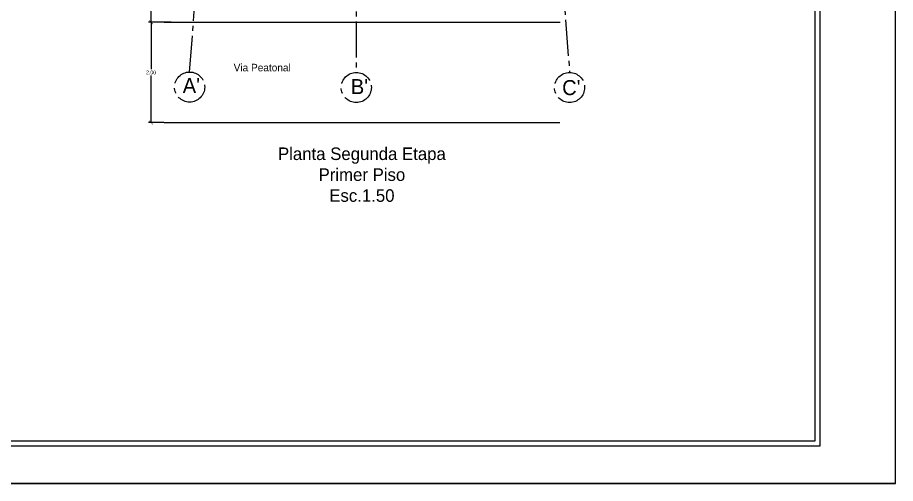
# Model space of a CAD drawing. Extents: x 132.5 to 215, y 54.5 to 129.7.
# Drawn here: x 150.05 to 167.55, y 104.6 to 113.89 of the extents above; entities that cross this region are included whole.
import ezdxf

# ---------------------------------------------------------------- set-up
doc = ezdxf.new("R2010")
doc.units = 0
doc.header["$LTSCALE"] = 0.06
doc.header["$MEASUREMENT"] = 0
doc.header["$PDMODE"] = 34
doc.header["$PDSIZE"] = -5
doc.linetypes.add('ACAD_ISO04W100', pattern=[30.5, 24, -3, 0.5, -3])
doc.layers.get('0').update_dxf_attribs({"linetype": 'CONTINUOUS'})
doc.layers.get('DEFPOINTS').update_dxf_attribs({"linetype": 'CONTINUOUS'})
for name, color, linetype in [('COTAS', 7, 'CONTINUOUS'), ('EJES', 1, 'ACAD_ISO04W100'), ('INTERIOR', 122, 'CONTINUOUS'), ('L005', 46, 'CONTINUOUS'), ('L01', 21, 'CONTINUOUS'), ('L02', 2, 'CONTINUOUS'), ('L025', 4, 'CONTINUOUS')]:
    doc.layers.add(name, color=color, linetype=linetype)
doc.styles.add('STYLE3', font='stylu.ttf')
doc.dimstyles.new('ISO-25', dxfattribs={"dimtxt": 0.075, "dimasz": 0.075, "dimexe": 0.05, "dimexo": 0.07, "dimgap": 0.025, "dimtad": 0, "dimtih": 1, "dimtoh": 1, "dimdsep": 46, "dimtxsty": 'STYLE3', "dimblk1": 'ARCHTICK', "dimblk2": 'ARCHTICK', "dimsah": 1, "dimcen": 1, "dimadec": 0, "dimazin": 0, "dimtfac": 1, "dimtmove": 1, "dimatfit": 3, "dimldrblk": 'ARCHTICK', "dimfxl": 1, "dimtolj": 1, "dimtzin": 0, "dimarcsym": 0})

# ---------------------------------------------------------------- blocks, each defined once
blk = doc.blocks.new('_ARCHTICK')
at = {"color": 0, "linetype": 'ByBlock', "const_width": 0.15}
blk.add_lwpolyline([(-0.5, -0.5), (0.5, 0.5)], dxfattribs=at)
blk = doc.blocks.new('*D198')
at = {"color": 0, "linetype": 'ByBlock'}
for p, q in [((151.48, 84.224), (151.48, 83.287)), ((151.48, 82.224), (151.48, 83.16)), ((151.732, 82.224), (151.43, 82.224))]:
    blk.add_line(p, q, dxfattribs=at)
at = {"layer": 'DEFPOINTS', "color": 0, "linetype": 'ByBlock'}
for p in [(151.954, 84.224), (151.48, 82.224), (151.802, 82.224)]:
    blk.add_point(p, dxfattribs=at)
at = {"color": 0, "linetype": 'ByBlock', "xscale": 0.075, "yscale": 0.075, "zscale": 0.075}
for p, rotation in [((151.48, 84.224), 90), ((151.48, 82.224), 270)]:
    blk.add_blockref('_ARCHTICK', p, dxfattribs=dict(at, rotation=rotation))
at = {"color": 0, "linetype": 'ByBlock', "insert": (151.48, 83.224), "char_height": 0.075, "attachment_point": 5, "style": 'STYLE3'}
blk.add_mtext('\\A1;2.00', dxfattribs=at)
blk = doc.blocks.new('*D197')
at = {"color": 0, "linetype": 'ByBlock'}
for p, q in [((151.48, 86.724), (151.48, 85.538)), ((151.48, 84.224), (151.48, 85.409)), ((151.884, 84.224), (151.43, 84.224))]:
    blk.add_line(p, q, dxfattribs=at)
at = {"layer": 'DEFPOINTS', "color": 0, "linetype": 'ByBlock'}
for p in [(152.247, 86.724), (151.48, 84.224), (151.954, 84.224)]:
    blk.add_point(p, dxfattribs=at)
at = {"color": 0, "linetype": 'ByBlock', "xscale": 0.075, "yscale": 0.075, "zscale": 0.075}
for p, rotation in [((151.48, 86.724), 90), ((151.48, 84.224), 270)]:
    blk.add_blockref('_ARCHTICK', p, dxfattribs=dict(at, rotation=rotation))
at = {"color": 0, "linetype": 'ByBlock', "insert": (151.48, 85.474), "char_height": 0.075, "attachment_point": 5, "style": 'STYLE3'}
blk.add_mtext('\\A1;2.50', dxfattribs=at)

msp = doc.modelspace()

# ---------------------------------------------------------------- linework, layer by layer
at = {"layer": 'EJES', "ltscale": 0.5}
for p, q in [((153.476, 112.8), (154.469, 126.048)), ((156.798, 126.047), (156.798, 112.791)), ((160.055, 126.048), (161.05, 112.791))]:
    msp.add_line(p, q, dxfattribs=at)
for centre in [(153.476, 112.5), (156.798, 112.491), (161.05, 112.491)]:
    msp.add_circle(centre, 0.3, dxfattribs=at)
at = {"layer": 'INTERIOR'}
for p, q in [((166.046, 105.346), (166.046, 128.846)), ((134.046, 105.346), (166.046, 105.346))]:
    msp.add_line(p, q, dxfattribs=at)
at = {"layer": 'L005'}
for p, q in [((167.546, 104.596), (167.546, 129.596)), ((132.546, 104.596), (167.546, 104.596)), ((167.546, 104.596), (132.546, 104.596)), ((132.546, 104.596), (167.546, 104.596)), ((167.546, 104.596), (132.546, 104.596))]:
    msp.add_line(p, q, dxfattribs=at)
at = {"layer": 'L01', "ltscale": 0.005}
for p, q in [((152.966, 113.791), (160.862, 113.791)), ((152.966, 111.791), (160.855, 111.791))]:
    msp.add_line(p, q, dxfattribs=at)
at = {"layer": 'L02'}
for p, q in [((165.946, 105.446), (165.946, 128.746)), ((134.146, 105.446), (165.946, 105.446))]:
    msp.add_line(p, q, dxfattribs=at)

# ---------------------------------------------------------------- texts
at = {"layer": 'L025', "style": 'STYLE3'}
for s, insert, char_height, attachment_point in [('Via Peatonal', (154.923, 112.963), 0.15, 2), ("A'", (153.338, 112.68), 0.3, 1), ("B'", (156.689, 112.659), 0.3, 1), ("C'", (160.902, 112.639), 0.3, 1), ('Planta Segunda Etapa\\PPrimer Piso\\PEsc.1.50', (156.91, 111.295), 0.25, 2)]:
    msp.add_mtext(s, dxfattribs=dict(at, insert=insert, char_height=char_height, attachment_point=attachment_point))

# ---------------------------------------------------------------- dimensions: what is measured, and where the dimension line sits
at = {"layer": 'COTAS'}
for base, p1, p2, text, picture, middle in [((152.707, 113.791), (153.473, 116.291), (153.181, 113.791), '2.50', '*D197', (152.707, 115.041)), ((152.707, 111.791), (153.181, 113.791), (153.028, 111.791), '2.00', '*D198', (152.707, 112.791))]:
    dim = msp.add_linear_dim(base=base, p1=p1, p2=p2, angle=90, text=text, dimstyle='ISO-25', override={"dimscale": 1, "dimse1": 1}, dxfattribs=at)
    dim.commit()
    dim.dimension.update_dxf_attribs({"geometry": picture, "text_midpoint": middle, "insert": (1.227, 29.567)})

doc.saveas('drawing.dxf')
